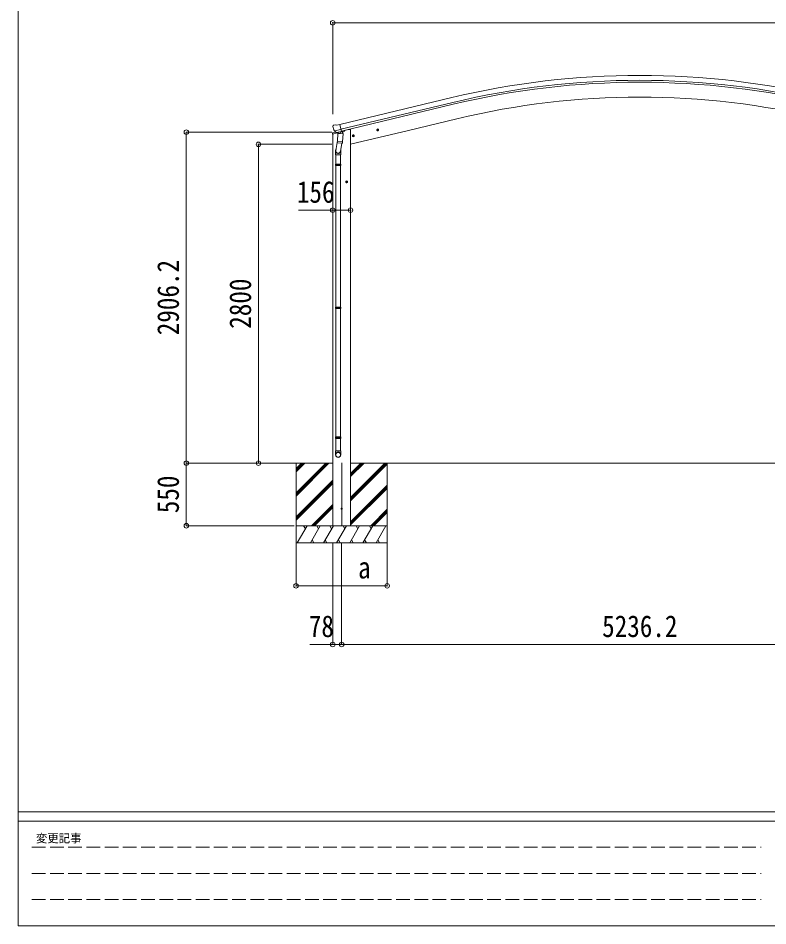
# Model space of a CAD drawing. Units: millimetres at full size, sheet at 1:40. Extents: x -11181 to 11305, y -7804 to 7716.
# Drawn here: x -11181 to -4596, y -7804 to 169 of the extents above; entities that cross this region are included whole.
import ezdxf
from ezdxf.enums import TextEntityAlignment as Align

# ---------------------------------------------------------------- set-up
doc = ezdxf.new("R2010")
doc.units = ezdxf.units.MM
doc.header["$LTSCALE"] = 40
doc.header["$PDMODE"] = 32
doc.header["$PDSIZE"] = 40
doc.linetypes.add('DASHED3', pattern=[4, 3, -1])
for name, color, linetype, lineweight in [('0-0_0', 7, 'Continuous', 9), ('0-1_本体', 4, 'Continuous', 9), ('0-2_部品', 7, 'Continuous', 9), ('0-8_PARTS2', 2, 'Continuous', 9), ('0-A_寸法', 6, 'Continuous', 9), ('F-0_240', 7, 'Continuous', 9)]:
    doc.layers.add(name, color=color, linetype=linetype, lineweight=lineweight)
doc.styles.add('ＭＳ ゴシック', font='')
doc.styles.get('ＭＳ ゴシック').set_extended_font_data('MS Gothic')

msp = doc.modelspace()

# ---------------------------------------------------------------- linework, layer by layer
at = {"layer": '0-0_0'}
for p, q in [((-8417.61, -3739.41), (-8919.28, -3739.42)), ((-8740.06, -3739.41), (-8740.06, -4439.41)), ((-8740.06, -4000.14), (-8479.33, -3739.41)), ((-8740.06, -4014.28), (-8465.19, -3739.41)), ((-8740.06, -4028.43), (-8451.05, -3739.41)), ((-8740.06, -3816.3), (-8663.18, -3739.41)), ((-8740.06, -3802.15), (-8677.32, -3739.41)), ((-8740.06, -3788.01), (-8691.46, -3739.41)), ((-8261.61, -4042.19), (-7958.83, -3739.41)), ((-8261.61, -4056.33), (-7944.69, -3739.41)), ((-8261.61, -3858.35), (-8142.68, -3739.41)), ((-8261.61, -3844.2), (-8156.82, -3739.41)), ((-8261.61, -3830.06), (-8170.96, -3739.41)), ((-8261.11, -3739.41), (-3181.96, -3739.41)), ((-7940.06, -3739.41), (-7940.06, -4439.41)), ((-8261.61, -4070.48), (-7940.06, -3748.93)), ((-8740.06, -4212.27), (-8417.61, -3889.83)), ((-8740.06, -4226.42), (-8417.61, -3903.97)), ((-8740.06, -4240.56), (-8417.61, -3918.11)), ((-8261.61, -4254.32), (-7940.06, -3932.78)), ((-8261.61, -4268.46), (-7940.06, -3946.92)), ((-8261.61, -4282.61), (-7940.06, -3961.06)), ((-8605.07, -4289.41), (-8417.61, -4101.96)), ((-8590.93, -4289.41), (-8417.61, -4116.1)), ((-8576.79, -4289.41), (-8417.61, -4130.24)), ((-8084.57, -4289.41), (-7940.06, -4144.91)), ((-8070.43, -4289.41), (-7940.06, -4159.05)), ((-8056.29, -4289.41), (-7940.06, -4173.19)), ((-7940.06, -4289.41), (-8740.06, -4289.41)), ((-8729.77, -4439.41), (-8643.17, -4289.41)), ((-8658.17, -4315.4), (-8673.17, -4289.41)), ((-8614.3, -4439.41), (-8527.7, -4289.41)), ((-8542.7, -4315.4), (-8557.7, -4289.41)), ((-8498.83, -4439.41), (-8412.23, -4289.41)), ((-8427.23, -4315.4), (-8442.23, -4289.41)), ((-8273.06, -4289.41), (-8407.06, -4289.41)), ((-8383.36, -4439.41), (-8296.76, -4289.41)), ((-8311.76, -4315.4), (-8326.76, -4289.41)), ((-8267.89, -4439.41), (-8181.29, -4289.41)), ((-8196.29, -4315.4), (-8211.29, -4289.41)), ((-8152.42, -4439.41), (-8065.82, -4289.41)), ((-8095.82, -4289.41), (-8080.82, -4315.4)), ((-8036.95, -4439.41), (-7950.35, -4289.41)), ((-8740.06, -4439.41), (-7940.06, -4439.41)), ((-8599.3, -4413.44), (-8584.31, -4439.41)), ((-8483.83, -4413.43), (-8468.83, -4439.41)), ((-8368.36, -4413.43), (-8353.36, -4439.41)), ((-8252.89, -4413.44), (-8237.89, -4439.41)), ((-8137.42, -4413.44), (-8122.42, -4439.41)), ((-8021.95, -4413.44), (-8006.95, -4439.41))]:
    msp.add_line(p, q, dxfattribs=at)
at = {"layer": '0-1_本体'}
for p, q in [((-7372.7, -529.63), (-8355.94, -765.69)), ((-7362.62, -571.61), (-8345.86, -807.67)), ((-7358.69, -587.98), (-8341.94, -824.01)), ((-7750.9, -816.86), (-7328.11, -715.36)), ((-8417.61, -4289.41), (-8417.61, -849.18)), ((-8282.11, -810.03), (-8315.38, -818.02)), ((-8261.61, -810.03), (-8281.61, -810.03)), ((-8261.61, -4289.41), (-8261.61, -810.03)), ((-8261.61, -939.47), (-7750.9, -816.86))]:
    msp.add_line(p, q, dxfattribs=at)
for radius in [7073, 7029.83, 7013, 6882]:
    msp.add_arc((-5721.54, -7407.21), radius, 76.5, 103.5, dxfattribs=at)
at = {"layer": '0-2_部品'}
for p, q in [((-8417.32, -781.6), (-8417.04, -782.75)), ((-8413.1, -773.02), (-8416.96, -779.32)), ((-8410, -770.77), (-8396.82, -767.61)), ((-8382.26, -770.28), (-8395.52, -767.58)), ((-8382.26, -770.28), (-8356.33, -764.06)), ((-8419.44, -849.74), (-8376.63, -839.46)), ((-8419.44, -842.84), (-8419.44, -849.74)), ((-8390.2, -833.46), (-8417.14, -839.93)), ((-8403.27, -821.9), (-8345.76, -808.1)), ((-8386.41, -836.81), (-8402.79, -822.32)), ((-8383.7, -837.38), (-8376.18, -835.58)), ((-8382.87, -837.26), (-8381.34, -836.9)), ((-8381.34, -836.9), (-8344.63, -828.09)), ((-8379.5, -837.13), (-8379.55, -837.87)), ((-8378.8, -838.91), (-8352.98, -845.34)), ((-8371.88, -844.25), (-8376.55, -911.09)), ((-8326.19, -847.45), (-8371.88, -844.25)), ((-8370.1, -841.07), (-8370.33, -844.36)), ((-8350.59, -829.91), (-8351.61, -844.52)), ((-8344.63, -828.09), (-8343.1, -827.72)), ((-8341.55, -825.61), (-8340.61, -825.68)), ((-8340.61, -825.68), (-8327.29, -841)), ((-8336.93, -829.93), (-8318.72, -825.55)), ((-8330.86, -914.28), (-8326.19, -847.45)), ((-8327.29, -841), (-8327.74, -847.34)), ((-8314.88, -817.54), (-8314.88, -820.69)), ((-8227.12, -862.29), (-8246.56, -866.95)), ((-8244.14, -866.37), (-8242.01, -859.18)), ((-8238.97, -871.82), (-8244.14, -866.37)), ((-8242.01, -859.18), (-8234.71, -857.42)), ((-8234.51, -874.34), (-8239.18, -854.9)), ((-8234.71, -857.42), (-8229.54, -862.87)), ((-8013.2, -810.93), (-8032.64, -815.6)), ((-8030.22, -815.01), (-8028.09, -807.82)), ((-8025.05, -820.46), (-8030.22, -815.01)), ((-8028.09, -807.82), (-8020.79, -806.07)), ((-8020.59, -822.99), (-8025.25, -803.54)), ((-8020.79, -806.07), (-8015.62, -811.51)), ((-8376.19, -905.97), (-8390.73, -993.84)), ((-8377.41, -923.56), (-8376.54, -911.09)), ((-8377.02, -924.91), (-8377.02, -924.91)), ((-8330.86, -914.28), (-8376.55, -911.09)), ((-8375.57, -925.69), (-8333.87, -928.61)), ((-8337.41, -928.36), (-8350.03, -1003.16)), ((-8330.88, -914.28), (-8331.76, -926.98)), ((-8392.88, -1031), (-8392.88, -996.65)), ((-8346.88, -1031), (-8392.88, -1031)), ((-8390.88, -1031), (-8390.88, -1113.66)), ((-8348.88, -1031), (-8348.88, -1113.66)), ((-8346.88, -996.34), (-8346.88, -1031)), ((-8392.88, -1115.66), (-8391.88, -1113.66)), ((-8346.88, -1115.66), (-8392.88, -1115.66)), ((-8347.88, -1113.66), (-8391.88, -1113.66)), ((-8346.88, -1115.66), (-8347.88, -1113.66)), ((-8346.88, -1115.66), (-8346.88, -1123.66)), ((-8346.88, -1123.66), (-8392.88, -1123.66)), ((-8347.88, -1125.66), (-8391.88, -1125.66)), ((-8390.88, -1125.66), (-8390.88, -2369.84)), ((-8348.88, -1125.66), (-8348.88, -2369.84)), ((-8346.88, -1123.66), (-8347.88, -1125.66)), ((-8285.38, -1269.53), (-8305.38, -1269.53)), ((-8302.88, -1269.53), (-8299.13, -1263.03)), ((-8299.13, -1276.03), (-8302.88, -1269.53)), ((-8299.13, -1263.03), (-8291.62, -1263.03)), ((-8295.38, -1279.53), (-8295.38, -1259.53)), ((-8291.62, -1263.03), (-8287.87, -1269.53)), ((-8392.88, -2371.84), (-8391.88, -2369.84)), ((-8346.88, -2371.84), (-8392.88, -2371.84)), ((-8346.88, -2379.84), (-8392.88, -2379.84)), ((-8347.88, -2369.84), (-8391.88, -2369.84)), ((-8347.88, -2381.84), (-8391.88, -2381.84)), ((-8390.88, -2381.84), (-8390.88, -3510.03)), ((-8348.88, -2381.84), (-8348.88, -3510.03)), ((-8346.88, -2371.84), (-8347.88, -2369.84)), ((-8346.88, -2379.84), (-8347.88, -2381.84)), ((-8346.88, -2371.84), (-8346.88, -2379.84)), ((-8392.88, -3512.03), (-8391.88, -3510.03)), ((-8346.88, -3512.03), (-8392.88, -3512.03)), ((-8346.88, -3520.03), (-8392.88, -3520.03)), ((-8347.88, -3510.03), (-8391.88, -3510.03)), ((-8347.88, -3522.03), (-8391.88, -3522.03)), ((-8390.88, -3522.03), (-8390.88, -3632.03)), ((-8348.88, -3522.03), (-8348.88, -3632.03)), ((-8346.88, -3512.03), (-8347.88, -3510.03)), ((-8346.88, -3520.03), (-8347.88, -3522.03)), ((-8346.88, -3512.03), (-8346.88, -3520.03)), ((-8392.88, -3666.17), (-8392.88, -3632.03)), ((-8346.88, -3632.03), (-8392.88, -3632.03)), ((-8346.88, -3666.17), (-8346.88, -3632.03))]:
    msp.add_line(p, q, dxfattribs=at)
for points in [[(-8350.9, -829.51), (-8341.18, -827.17), (-8356.33, -764.06)], [(-8403.54, -821.33), (-8402.95, -822.17), (-8402.79, -822.32)], [(-8350.9, -829.51), (-8351.14, -829.66), (-8375.91, -835.6), (-8376.18, -835.58)], [(-8229.54, -862.87), (-8231.67, -870.06), (-8238.97, -871.82)], [(-8015.62, -811.51), (-8017.75, -818.71), (-8025.05, -820.46)], [(-8392.88, -1115.66), (-8392.88, -1123.66), (-8391.88, -1125.66)], [(-8287.87, -1269.53), (-8291.62, -1276.03), (-8299.13, -1276.03)], [(-8392.88, -2371.84), (-8392.88, -2379.84), (-8391.88, -2381.84)], [(-8392.88, -3512.03), (-8392.88, -3520.03), (-8391.88, -3522.03)]]:
    msp.add_lwpolyline(points, dxfattribs=at)
for centre, radius in [((-8236.84, -864.62), 8.5), ((-8236.84, -864.62), 7.7), ((-8236.84, -864.62), 6.5), ((-8022.92, -813.26), 8.5), ((-8022.92, -813.26), 7.7), ((-8022.92, -813.26), 6.5), ((-8295.38, -1269.53), 8.5), ((-8295.38, -1269.53), 7.7), ((-8295.38, -1269.53), 6.5)]:
    msp.add_circle(centre, radius, dxfattribs=at)
at = {"layer": '0-2_部品', "color": 4}
msp.add_circle((-8339.11, -4139.41), 4.5, dxfattribs=at)
at = {"layer": '0-2_部品'}
for centre, radius, start, end in [((-8220.24, -735.5), 202.4, 193.5, 205.09125), ((-8408.84, -775.63), 5, 103.5, 148.5), ((-8396.12, -770.52), 3, 78.5, 103.5), ((-8416.44, -842.84), 3, 103.5, 180), ((-8382.98, -836.78), 0.5, 248.23754, 283.5), ((-8380, -837.09), 0.5, 356, 103.5), ((-8378.55, -837.94), 1, 176, 256), ((-8352.63, -844.37), 1.03, 250.03897, 351.96569), ((-8349.99, -829.99), 0.604, 100.59842, 172.20595), ((-8343.22, -827.23), 0.5, 283.5, 318.76246), ((-8319.88, -820.69), 5, 283.5, 0), ((-8375.47, -923.73), 1.95, 175.04017, 217.47766), ((-8375.43, -923.7), 2, 217.40962, 266), ((-8333.73, -926.61), 2, 266, 349.46843), ((-8362.88, -996.65), 30, 177.45142, 180)]:
    msp.add_arc(centre, radius, start, end, dxfattribs=at)
for centre, major_axis, ratio, start_param, end_param in [((-8414.4, -780.88), (-1.57, -2.57), 0.99628, 4.712389, 5.4996506), ((-8384.43, -834.56), (-0.73, -2.92), 0.997631, 5.8041905, 6.6006116), ((-8384.37, -834.33), (2.63, 3.16), 0.650902, 4.0958226, 4.1686332), ((-8384.4, -834.46), (-0.73, -2.92), 0.997631, 0.3902369, 0.4789948), ((-8369.88, -996.34), (23, 0), 0.996195, 2.5560258, 6.5663028), ((-8369.88, -996.34), (21, 0), 0.996195, 2.9349147, 5.9512394), ((-8369.88, -3664.43), (-23, 0), 0.996195, 3.1415927, 6.2831853), ((-8369.88, -3666.17), (-23, 0), 0.996195, 3.1415927, 6.2831853), ((-8369.88, -3666.17), (0, -23.43), 0.981806, 4.712389, 7.8539816)]:
    msp.add_ellipse(centre, major_axis=major_axis, ratio=ratio, start_param=start_param, end_param=end_param, dxfattribs=at)
msp.add_ellipse((-8369.88, -3666.17), major_axis=(21, 0), ratio=0.996195, dxfattribs=at)
at = {"layer": '0-8_PARTS2', "color": 6}
msp.add_line((-8417.61, 127.48), (-3025.59, 127.48), dxfattribs=at)
at = {"layer": '0-8_PARTS2'}
msp.add_line((-8339.11, -3736.91), (-8339.11, -4291.91), dxfattribs=at)
at = {"layer": '0-A_寸法'}
for p, q in [((-8417.61, 127.48), (-8417.61, -674.85)), ((-9703.89, -833.21), (-8425.06, -833.21)), ((-9703.89, -3739.42), (-9703.89, -833.21)), ((-9070.19, -939.43), (-8425.06, -939.43)), ((-9070.19, -3739.42), (-9070.19, -939.43)), ((-8417.61, -1518.17), (-8717.61, -1518.17)), ((-8261.61, -1518.17), (-8417.61, -1518.17)), ((-9703.89, -3739.42), (-8754.87, -3739.42)), ((-9703.89, -3739.42), (-8757.62, -3739.42)), ((-9703.89, -3739.42), (-9703.89, -4289.41)), ((-9070.19, -3739.42), (-8757.62, -3739.42)), ((-9703.89, -4289.41), (-8755.9, -4289.41)), ((-8740.06, -4817.32), (-8740.06, -4442.91)), ((-8417.61, -5332.3), (-8417.61, -4442.91)), ((-8339.61, -5332.3), (-8339.61, -4442.91)), ((-8417.61, -5332.3), (-8617.61, -5332.3)), ((-8417.61, -5332.3), (-8339.61, -5332.3)), ((-8339.61, -5332.3), (-3103.46, -5332.3))]:
    msp.add_line(p, q, dxfattribs=at)
msp.add_lwpolyline([(-8740.06, -4817.32), (-7940.06, -4817.32), (-7940.06, -4442.91)], dxfattribs=at)
for p in [(-8417.61, 127.48), (-9703.89, -833.21), (-9070.19, -939.43), (-8417.61, -1518.17), (-8261.61, -1518.17), (-9703.89, -3739.42), (-9070.19, -3739.42), (-9703.89, -4289.41), (-8740.06, -4817.32), (-7940.06, -4817.32), (-8417.61, -5332.3), (-8339.61, -5332.3)]:
    msp.add_point(p, dxfattribs=at)
at = {"layer": 'F-0_240', "color": 5}
for p, q in [((-11180.61, 7716.46), (-11180.61, -7803.54)), ((-11180.61, -6803.54), (10739.39, -6803.54)), ((-11180.61, -6883.54), (7183.72, -6883.54)), ((-11180.61, -7803.54), (10739.39, -7803.54))]:
    msp.add_line(p, q, dxfattribs=at)
at = {"layer": 'F-0_240', "color": 4, "linetype": 'DASHED3'}
for p, q in [((-11060.61, -7113.54), (-4656.28, -7113.54)), ((-11060.61, -7343.54), (-4656.28, -7343.54)), ((-11060.61, -7573.54), (-4656.28, -7573.54))]:
    msp.add_line(p, q, dxfattribs=at)

# ---------------------------------------------------------------- texts
at = {"layer": '0-A_寸法', "color": 7, "style": 'ＭＳ ゴシック', "width": 0.85}
for s, p in [('156', (-8732.61, -1510.17)), ('a', (-8195.06, -4809.32)), ('78', (-8627.61, -5324.3)), ('5236.2', (-6051.54, -5324.3))]:
    msp.add_text(s, height=190.6, dxfattribs=at).set_placement(p, align=Align.BOTTOM_LEFT)
for s, p in [('2906.2', (-9711.89, -2616.32)), ('2800', (-9078.19, -2559.43)), ('550', (-9711.89, -4179.42))]:
    msp.add_text(s, height=190.6, rotation=90, dxfattribs=at).set_placement(p, align=Align.BOTTOM_LEFT)
at = {"layer": 'F-0_240', "style": 'ＭＳ ゴシック'}
msp.add_text('変更記事', height=73.31, dxfattribs=at).set_placement((-11024.31, -7093.54), align=Align.BOTTOM_LEFT)

doc.saveas('drawing.dxf')
